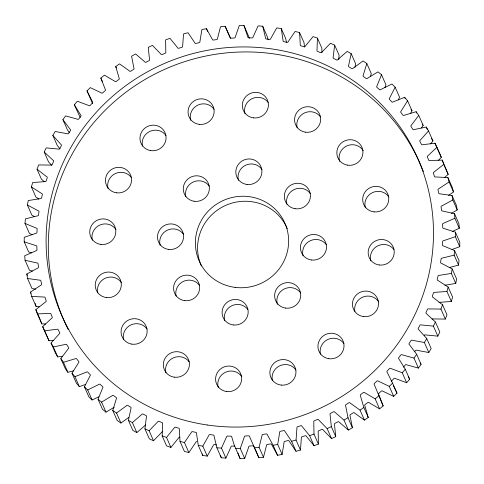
<?xml version="1.0" encoding="UTF-8"?>
<svg xmlns="http://www.w3.org/2000/svg" width="484" height="484" viewBox="0 0 484 484"><rect width="100%" height="100%" fill="white"/><g stroke="black" fill="none" stroke-linecap="round" stroke-linejoin="round"><path stroke-width="0.73" d="M31.412 252.914L28.61 251.849L24.2 241.849L24.242 237.305L36.01 233.288A0.92 0.895 -23.8 0 0 36.965 232.411L37.141 229.059A0.92 0.895 -23.8 0 0 36.282 228.127L24.98 223.396L25.422 218.865L37.486 215.864A0.92 0.895 -23.8 0 0 38.508 215.071L38.986 211.744A0.92 0.895 -23.8 0 0 38.212 210.74L27.394 205.047L28.235 200.564L40.493 198.597A0.92 0.895 -23.8 0 0 41.588 197.895L42.356 194.616A0.92 0.895 -23.8 0 0 41.678 193.546L31.424 186.945L32.658 182.541L45.024 181.627A0.92 0.895 -23.8 0 0 46.174 181.016L47.226 177.809A0.92 0.895 -23.8 0 0 46.652 176.684L37.038 169.218L38.66 164.929L51.038 165.074A0.92 0.895 -23.8 0 0 52.23 164.566L53.567 161.456A0.92 0.895 -23.8 0 0 53.089 160.283L44.195 152.006L46.186 147.868L58.485 149.072A0.92 0.895 -23.8 0 0 59.72 148.667L61.323 145.678A0.92 0.895 -23.8 0 0 60.954 144.468L52.841 135.447L55.194 131.485L67.312 133.741A0.92 0.895 -23.8 0 0 68.577 133.439L70.434 130.589A0.92 0.895 -23.8 0 0 70.174 129.355L62.914 119.657L65.6 115.906L77.452 119.191A0.92 0.895 -23.8 0 0 78.735 119.003L80.84 116.317A0.92 0.895 -23.8 0 0 80.689 115.059L74.33 104.762L77.337 101.247L88.832 105.542A0.92 0.895 -23.8 0 0 90.121 105.458L92.45 102.959A0.92 0.895 -23.8 0 0 92.414 101.694L87.005 90.871L90.308 87.622L101.356 92.892A0.92 0.895 -23.8 0 0 102.65 92.922L105.185 90.623A0.92 0.895 -23.8 0 0 105.264 89.358L100.841 78.093L104.417 75.135L114.932 81.336A0.92 0.895 -23.8 0 0 116.214 81.475L118.943 79.406A0.92 0.895 -23.8 0 0 119.131 78.142L115.743 66.526L119.554 63.876L129.464 70.966A0.92 0.895 -23.8 0 0 130.728 71.215L133.62 69.381A0.92 0.895 -23.8 0 0 133.923 68.141L131.581 56.253L135.611 53.936L144.831 61.861A0.92 0.895 -23.8 0 0 146.065 62.218L149.108 60.633A0.92 0.895 -23.8 0 0 149.514 59.423L148.243 47.359L152.454 45.393L160.924 54.087A0.92 0.895 -23.8 0 0 162.116 54.553L165.286 53.228A0.92 0.895 -23.8 0 0 165.8 52.054L165.607 39.906L169.969 38.303L177.616 47.704A0.92 0.895 -23.8 0 0 178.759 48.273L182.026 47.226A0.92 0.895 -23.8 0 0 182.643 46.095L183.527 33.959L188.01 32.724L194.78 42.767A0.92 0.895 -23.8 0 0 195.869 43.427L199.208 42.665A0.92 0.895 -23.8 0 0 199.922 41.588L201.882 29.548L206.45 28.707L212.288 39.307A0.92 0.895 -23.8 0 0 213.311 40.057L216.705 39.579A0.92 0.895 -23.8 0 0 217.504 38.569L220.522 26.723L225.139 26.269L230.003 37.347A0.92 0.895 -23.8 0 0 230.959 38.188L234.371 38A0.92 0.895 -23.8 0 0 235.26 37.056L239.314 25.495L243.942 25.44L249.448 38.188M452.104 249.448L459.758 246.695L455.347 236.694L455.39 232.151L443.683 228.412A0.92 0.895 -23.8 0 1 442.745 227.559L442.624 224.213A0.92 0.895 -23.8 0 1 443.501 223.257L454.893 218.254L454.524 213.734L442.515 211.018A0.92 0.895 -23.8 0 1 441.499 210.25L441.081 206.934A0.92 0.895 -23.8 0 1 441.874 205.912L452.794 199.959L452.032 195.494L439.799 193.824A0.92 0.895 -23.8 0 1 438.722 193.146L438.008 189.879A0.92 0.895 -23.8 0 1 438.704 188.796L449.079 181.948L447.918 177.574L435.564 176.956A0.92 0.895 -23.8 0 1 434.426 176.376L433.428 173.187A0.92 0.895 -23.8 0 1 434.027 172.056L443.767 164.354L442.225 160.101L429.84 160.543A0.92 0.895 -23.8 0 1 428.649 160.065L427.372 156.985A0.92 0.895 -23.8 0 1 427.868 155.8L436.907 147.311L434.989 143.216L422.665 144.716A0.92 0.895 -23.8 0 1 421.437 144.341L419.888 141.388A0.92 0.895 -23.8 0 1 420.275 140.172L428.546 130.952L426.265 127.05L414.104 129.591A0.92 0.895 -23.8 0 1 412.846 129.325L411.031 126.518A0.92 0.895 -23.8 0 1 411.315 125.271L418.745 115.404L416.125 111.713L404.213 115.283A0.92 0.895 -23.8 0 1 402.93 115.125L400.873 112.488A0.92 0.895 -23.8 0 1 401.042 111.229L407.582 100.775L404.642 97.332L393.069 101.9A0.92 0.895 -23.8 0 1 391.78 101.852L389.493 99.408A0.92 0.895 -23.8 0 1 389.547 98.137L395.15 87.187L391.901 84.016L380.763 89.546A0.92 0.895 -23.8 0 1 379.468 89.607L376.969 87.374A0.92 0.895 -23.8 0 1 376.915 86.11L381.525 74.736L378.01 71.862L367.38 78.317A0.92 0.895 -23.8 0 1 366.092 78.487L363.399 76.478A0.92 0.895 -23.8 0 1 363.236 75.226L366.83 63.525L363.06 60.966L353.024 68.292A0.92 0.895 -23.8 0 1 351.759 68.571L348.891 66.804A0.92 0.895 -23.8 0 1 348.613 65.57L351.166 53.627L347.173 51.407L337.814 59.55A0.92 0.895 -23.8 0 1 336.574 59.937L333.555 58.431A0.92 0.895 -23.8 0 1 333.167 57.227L334.65 45.133L330.475 43.264L321.854 52.163A0.92 0.895 -23.8 0 1 320.65 52.653L317.504 51.407A0.92 0.895 -23.8 0 1 317.014 50.245L317.413 38.091L313.081 36.59L305.265 46.18A0.92 0.895 -23.8 0 1 304.109 46.773L300.86 45.805A0.92 0.895 -23.8 0 1 300.268 44.685L299.59 32.567L295.131 31.448L288.186 41.648A0.92 0.895 -23.8 0 1 287.085 42.338L283.757 41.648A0.92 0.895 -23.8 0 1 283.061 40.595L281.307 28.598L276.757 27.866L270.731 38.605A0.92 0.895 -23.8 0 1 269.697 39.385L266.315 38.986A0.92 0.895 -23.8 0 1 265.528 37.994L262.715 26.215L258.105 25.876L253.047 37.068A0.92 0.895 -23.8 0 1 252.079 37.934L248.667 37.831A0.92 0.895 -23.8 0 1 247.796 36.911L243.942 25.44M459.758 246.695L459.8 242.151L455.39 232.151M253.997 446.653L258.861 457.731L263.478 457.277L266.496 445.431A0.92 0.895 -23.8 0 1 267.295 444.421L270.689 443.943A0.92 0.895 -23.8 0 1 271.712 444.693L277.55 455.293L282.118 454.452L284.078 442.412A0.92 0.895 -23.8 0 1 284.792 441.335L288.131 440.573A0.92 0.895 -23.8 0 1 289.22 441.233L295.99 451.276L300.473 450.041L301.357 437.905A0.92 0.895 -23.8 0 1 301.974 436.774L305.241 435.727A0.92 0.895 -23.8 0 1 306.384 436.296L314.031 445.697L318.393 444.094L313.983 434.087L313.789 421.945A0.92 0.895 -23.8 0 1 314.304 420.771L317.474 419.446A0.92 0.895 -23.8 0 1 318.666 419.912L327.136 428.606L331.546 438.607L335.757 436.641L334.486 424.577A0.92 0.895 -23.8 0 1 334.892 423.367L337.935 421.782A0.92 0.895 -23.8 0 1 339.169 422.139L348.389 430.064L352.419 427.747L350.077 415.859A0.92 0.895 -23.8 0 1 350.38 414.619L353.272 412.785A0.92 0.895 -23.8 0 1 354.536 413.034L364.446 420.124L368.257 417.474L364.869 405.858A0.92 0.895 -23.8 0 1 365.057 404.594L367.786 402.525A0.92 0.895 -23.8 0 1 369.068 402.664L379.583 408.865L383.159 405.907L378.736 394.641A0.92 0.895 -23.8 0 1 378.815 393.377L381.35 391.078A0.92 0.895 -23.8 0 1 382.644 391.108L393.692 396.378L396.995 393.129L393.244 385.373M318.393 444.094L318.2 431.946A0.92 0.895 -23.8 0 1 318.714 430.772L321.884 429.447A0.92 0.895 -23.8 0 1 323.076 429.913L331.546 438.607M162.442 431.468A0.92 0.895 -23.8 0 0 162.146 431.837L153.525 440.736L149.35 438.867L144.94 428.866L146.422 416.772A0.92 0.895 -23.8 0 0 146.035 415.568L143.016 414.062A0.92 0.895 -23.8 0 0 141.776 414.449L132.416 422.592L128.423 420.372L130.97 408.429A0.92 0.895 -23.8 0 0 130.692 407.195L127.83 405.429A0.92 0.895 -23.8 0 0 126.56 405.707L116.529 413.034L112.76 410.474L116.354 398.774A0.92 0.895 -23.8 0 0 116.19 397.521L113.498 395.513A0.92 0.895 -23.8 0 0 112.209 395.682L101.579 402.137L98.058 399.264L102.675 387.89A0.92 0.895 -23.8 0 0 102.62 386.625L100.121 384.387A0.92 0.895 -23.8 0 0 98.827 384.453L87.689 389.983L84.44 386.813L90.042 375.862A0.92 0.895 -23.8 0 0 90.097 374.592L87.81 372.148A0.92 0.895 -23.8 0 0 86.521 372.099L74.947 376.667L72.001 373.224L78.541 362.77A0.92 0.895 -23.8 0 0 78.717 361.512L76.66 358.874A0.92 0.895 -23.8 0 0 75.377 358.717L63.465 362.286L60.845 358.596L68.274 348.728A0.92 0.895 -23.8 0 0 68.559 347.482L66.744 344.675A0.92 0.895 -23.8 0 0 65.485 344.408L53.325 346.949L51.044 343.047L59.314 333.827A0.92 0.895 -23.8 0 0 59.701 332.611L58.153 329.658A0.92 0.895 -23.8 0 0 56.924 329.283L44.601 330.778L42.683 326.688L51.721 318.194A0.92 0.895 -23.8 0 0 52.218 317.014L50.941 313.934A0.92 0.895 -23.8 0 0 49.749 313.457L37.365 313.898L35.822 309.645L45.563 301.943A0.92 0.895 -23.8 0 0 46.161 300.806L45.163 297.624A0.92 0.895 -23.8 0 0 44.026 297.043L31.672 296.426L30.51 292.052L40.886 285.203A0.92 0.895 -23.8 0 0 41.582 284.114L40.868 280.853A0.92 0.895 -23.8 0 0 39.791 280.175L27.558 278.5L26.795 274.041L37.716 268.088A0.92 0.895 -23.8 0 0 38.508 267.065L38.091 263.75A0.92 0.895 -23.8 0 0 37.074 262.981L25.065 260.265L24.696 255.746L36.088 250.742A0.92 0.895 -23.8 0 0 36.965 249.786L36.844 246.441A0.92 0.895 -23.8 0 0 35.901 245.588L24.2 241.849M338.764 59.58L339.06 55.134L334.65 45.133M449.321 267.531L458.578 265.135L454.167 255.135L454.609 250.603L443.308 245.872A0.92 0.895 -23.8 0 1 442.443 244.94L442.624 241.589A0.92 0.895 -23.8 0 1 443.58 240.711L455.347 236.694M458.578 265.135L459.02 260.604L454.609 250.603M300.473 450.041L296.057 440.041L296.946 427.904A0.92 0.895 -23.8 0 1 297.563 426.773L300.83 425.726A0.92 0.895 -23.8 0 1 301.974 426.295L309.621 435.697L314.031 445.697M354.996 67.312L355.577 63.628L351.166 53.627M444.923 285.221L455.765 283.436L451.354 273.436L452.195 268.953L441.378 263.26A0.92 0.895 -23.8 0 1 440.603 262.255L441.075 258.928A0.92 0.895 -23.8 0 1 442.104 258.135L454.167 255.135M455.765 283.436L456.606 278.953L452.195 268.953M282.118 454.452L277.707 444.451L279.667 432.412A0.92 0.895 -23.8 0 1 280.375 431.335L283.721 430.572A0.92 0.895 -23.8 0 1 284.81 431.232L291.58 441.269L295.99 451.276M370.52 76.424L371.24 73.526L366.83 63.525M438.976 302.373L451.342 301.459L446.932 291.459L448.166 287.054L437.911 280.454A0.92 0.895 -23.8 0 1 437.233 279.383L438.002 276.104A0.92 0.895 -23.8 0 1 439.091 275.402L451.354 273.436M451.342 301.459L452.576 297.055L448.166 287.054M263.478 457.277L259.067 447.276L262.08 435.431A0.92 0.895 -23.8 0 1 262.885 434.42L266.279 433.942A0.92 0.895 -23.8 0 1 267.301 434.692L273.139 445.292L277.55 455.293M384.968 87.568L385.942 84.736L381.525 74.736M432.055 319.059A0.92 0.895 -23.8 0 1 432.962 318.926L445.341 319.071L440.93 309.07L442.551 304.781L432.938 297.315A0.92 0.895 -23.8 0 1 432.363 296.19L433.416 292.983A0.92 0.895 -23.8 0 1 434.565 292.372L446.932 291.459M445.341 319.071L446.962 314.781L442.551 304.781M196.915 441.662A0.92 0.895 -23.8 0 0 195.814 442.352L188.869 452.552L184.458 442.551L191.404 432.351A0.92 0.895 -23.8 0 1 192.505 431.661L195.832 432.345A0.92 0.895 -23.8 0 1 196.528 433.404L198.277 445.401L202.693 455.402L207.243 456.134L202.832 446.133L208.858 435.394A0.92 0.895 -23.8 0 1 209.893 434.614L213.275 435.013A0.92 0.895 -23.8 0 1 214.061 436.005L216.874 447.779L221.285 457.785L225.895 458.124L221.484 448.124L226.542 436.925A0.92 0.895 -23.8 0 1 227.51 436.066L230.922 436.169A0.92 0.895 -23.8 0 1 231.794 437.088L234.002 444.445L240.058 458.56L244.686 458.505L240.276 448.505L244.329 436.937A0.92 0.895 -23.8 0 1 245.219 435.999L248.631 435.812A0.92 0.895 -23.8 0 1 249.587 436.653L258.861 457.731M244.686 458.505L248.74 446.944A0.92 0.895 -23.8 0 1 249.629 446L253.041 445.812A0.92 0.895 -23.8 0 1 253.852 446.212M398.338 99.928L399.56 97.187L395.15 87.187M424.28 335.333A0.92 0.895 -23.8 0 1 425.515 334.928L437.814 336.132L433.404 326.131L435.394 321.993L426.501 313.717A0.92 0.895 -23.8 0 1 426.023 312.543L427.354 309.433A0.92 0.895 -23.8 0 1 428.552 308.925L440.93 309.07M437.814 336.132L439.805 331.994L435.394 321.993M225.895 458.124L230.953 446.932A0.92 0.895 -23.8 0 1 231.921 446.066L234.649 446.151M410.541 113.407L411.999 110.775L407.582 100.775M414.679 351.699L415.423 350.561A0.92 0.895 -23.8 0 1 416.688 350.259L428.806 352.515L424.395 342.515L426.743 338.552L418.636 329.531A0.92 0.895 -23.8 0 1 418.267 328.321L419.87 325.333A0.92 0.895 -23.8 0 1 421.104 324.927L433.404 326.131M428.806 352.515L431.159 348.553L426.743 338.552M207.243 456.134L213.269 445.395A0.92 0.895 -23.8 0 1 214.303 444.614L216.336 444.856M421.473 127.903L423.155 125.404L418.745 115.404M416.676 354.342L421.086 364.343L418.4 368.094L413.989 358.093L416.676 354.342L409.416 344.644A0.92 0.895 -23.8 0 1 409.155 343.41L411.013 340.561A0.92 0.895 -23.8 0 1 412.277 340.258L424.395 342.515M403.583 367.144L405.265 364.996A0.92 0.895 -23.8 0 1 406.548 364.809L418.4 368.094M430.585 143.893L432.956 140.953L428.546 130.952M405.259 369.238L409.67 379.238L406.663 382.753L402.252 372.753L405.259 369.238L398.901 358.94A0.92 0.895 -23.8 0 1 398.749 357.682L400.855 354.996A0.92 0.895 -23.8 0 1 402.137 354.808L413.989 358.093M179.891 437.227A0.92 0.895 -23.8 0 0 178.735 437.82L170.919 447.41L166.508 437.409L174.319 427.82A0.92 0.895 -23.8 0 1 175.48 427.227L178.729 428.195A0.92 0.895 -23.8 0 1 179.322 429.308L180 441.432L184.41 451.433L188.869 452.552M438.177 160.591L441.317 157.312L436.907 147.311M383.159 405.907L374.326 384.641A0.92 0.895 -23.8 0 1 374.404 383.376L376.939 381.077A0.92 0.895 -23.8 0 1 378.234 381.108L389.281 386.377L392.584 383.128L387.176 372.305A0.92 0.895 -23.8 0 1 387.139 371.04L389.469 368.536A0.92 0.895 -23.8 0 1 390.757 368.457L402.252 372.753M144.94 428.866L149.114 430.736L157.736 421.836A0.92 0.895 -23.8 0 1 158.94 421.346L162.086 422.592A0.92 0.895 -23.8 0 1 162.576 423.754L162.17 435.909L166.587 445.909L170.919 447.41M145.66 424.934L136.827 432.593L132.834 430.373L128.423 420.372M444.766 177.356L448.178 174.355L442.225 160.101M368.257 417.474L363.847 407.474L360.459 395.858A0.92 0.895 -23.8 0 1 360.647 394.593L363.375 392.524A0.92 0.895 -23.8 0 1 364.658 392.663L375.173 398.864L378.742 395.906M128.714 417.468L120.939 423.034L117.17 420.475L112.76 410.474M447.918 177.574L452.328 187.574L453.49 191.948L448.607 195.409M352.419 427.747L348.008 417.74L345.667 405.858A0.92 0.895 -23.8 0 1 345.969 404.618L348.861 402.785A0.92 0.895 -23.8 0 1 350.126 403.033L360.036 410.123L363.847 407.474M114.218 407.25L105.99 412.138L102.475 409.264L98.058 399.264M452.032 195.494L456.442 205.5L457.205 209.959L451.403 213.323M335.757 436.641L331.346 426.64L330.07 414.576A0.92 0.895 -23.8 0 1 330.481 413.366L333.524 411.781A0.92 0.895 -23.8 0 1 334.759 412.138L343.979 420.064L348.008 417.74M98.815 396.826L92.099 399.984L88.85 396.813L84.44 386.813M454.524 213.734L458.935 223.735L459.304 228.254L452.57 231.382M327.136 428.606L331.346 426.64M85.662 384.369L79.358 386.668L76.418 383.225L72.001 373.224M309.621 435.697L313.983 434.087M73.665 370.756L67.875 372.287L65.255 368.596L60.845 358.596M291.58 441.269L296.057 440.041M273.139 445.292L277.707 444.451M51.044 343.047L55.454 353.048L57.735 356.95L62.23 356.26M254.451 447.73L259.067 447.276M42.683 326.688L49.011 340.784L53.549 340.476M235.647 448.559L240.276 448.505M37.365 313.898L41.775 323.899L45.556 323.965M216.874 447.779L221.484 448.124M31.672 296.426L36.082 306.426L39.083 306.741M198.277 445.401L202.832 446.133M35.665 289.214L31.968 288.506L27.558 278.5M180 441.432L184.458 442.551M32.361 271.082L29.476 270.266L25.065 260.265M406.663 382.753L395.168 378.458A0.92 0.895 -23.8 0 0 393.879 378.542L391.55 381.041A0.92 0.895 -23.8 0 0 391.326 381.452M162.17 435.909L166.508 437.409M32.083 234.698L29.391 233.397L24.98 223.396M34.364 216.578L31.805 215.047L27.394 205.047M38.847 199.124L35.834 196.946L31.424 186.945M44.25 181.657L41.449 179.219L37.038 169.218M51.691 165.213L48.606 162.007L44.195 152.006M411.013 109.626L411.999 110.775M60.034 148.909L57.257 145.448L52.841 135.447M422.284 124.17L423.155 125.404M420.269 363.109L421.086 364.343M69.375 132.737L67.324 129.658L62.914 119.657M431.438 138.351L432.956 140.953M408.26 376.643L409.67 379.238M80.15 117.358L74.33 104.762M230.553 38.248L225.139 26.269M441.317 157.312L434.989 143.216M443.767 164.354L448.178 174.355M426.265 127.05L427.439 129.712M449.079 181.948L453.49 191.948M416.125 111.713L416.712 113.044M452.794 199.959L457.205 209.959M404.642 97.332L405.229 98.663M454.893 218.254L459.304 228.254M317.413 38.091L321.83 48.091L321.927 52.544M299.59 32.567L304 42.568L304.497 46.984M281.307 28.598L285.723 38.599L286.455 42.223M262.715 26.215L267.126 36.221L268.184 39.761M392.584 383.128L396.995 393.129M389.281 386.377L393.692 396.378M375.173 398.864L379.583 408.865M206.45 28.707L207.624 31.375M360.036 410.123L364.446 420.124M343.979 420.064L348.389 430.064M115.743 66.526L116.329 67.857M100.841 78.093L102.312 81.427M87.005 90.871L92.589 103.588M149.114 430.736L153.525 440.736M132.416 422.592L136.827 432.593M116.529 413.034L120.939 423.034M101.579 402.137L105.99 412.138M87.689 389.983L92.099 399.984M74.947 376.667L79.358 386.668M26.795 274.041L27.382 275.372M63.465 362.286L67.875 372.287M30.51 292.052L31.097 293.383M53.325 346.949L57.735 356.95M35.822 309.645L39.936 318.98M44.601 330.778L49.011 340.784M240.058 458.56L238.013 453.109M40.233 319.646L41.775 323.899M220.65 455.656L221.285 457.785M35.308 303.51L36.082 306.426M202.397 453.95L202.693 455.402M201.38 265.976A46.839 45.55 -23.8 0 1 226.088 205.21A46.839 45.55 -23.8 0 1 287.314 228.684M218.211 387.351A13.11 12.747 -23.8 0 1 225.586 372.226A13.11 12.747 -23.8 0 1 241.819 376.703M224.709 320.735A13.11 12.747 -23.8 0 1 231.739 305.791A13.11 12.747 -23.8 0 1 247.875 309.47M277.362 304.279A13.11 12.747 -23.8 0 1 284.277 288.954A13.11 12.747 -23.8 0 1 300.649 292.953M303.032 255.77A13.11 12.747 -23.8 0 1 310.062 240.832A13.11 12.747 -23.8 0 1 326.198 244.505M286.861 204.163A13.11 12.747 -23.8 0 1 294.363 189.438A13.11 12.747 -23.8 0 1 310.359 193.612M238.443 180.242A13.11 12.747 -23.8 0 1 245.842 165.129A13.11 12.747 -23.8 0 1 262.062 169.63M185.802 196.692A13.11 12.747 -23.8 0 1 193.304 181.966A13.11 12.747 -23.8 0 1 209.3 186.14M160.119 245.2A13.11 12.747 -23.8 0 1 167.518 230.088A13.11 12.747 -23.8 0 1 183.745 234.595M176.097 296.033A13.11 12.747 -23.8 0 1 183.593 281.307A13.11 12.747 -23.8 0 1 199.589 285.481M123.595 339.605A13.11 12.747 -23.8 0 1 131.067 324.867A13.11 12.747 -23.8 0 1 147.076 329.011M165.903 372.801A13.11 12.747 -23.8 0 1 173.145 357.954A13.11 12.747 -23.8 0 1 189.22 361.851M272.353 380.285A13.11 12.747 -23.8 0 1 280.061 365.662A13.11 12.747 -23.8 0 1 295.99 370.054M320.462 354.161A13.11 12.747 -23.8 0 1 327.934 339.423A13.11 12.747 -23.8 0 1 343.936 343.567M354.851 311.406A13.11 12.747 -23.8 0 1 363.018 297.019A13.11 12.747 -23.8 0 1 378.791 301.901M370.786 260.803A13.11 12.747 -23.8 0 1 377.792 245.848A13.11 12.747 -23.8 0 1 393.928 249.496M365.359 207.842A13.11 12.747 -23.8 0 1 372.499 192.614A13.11 12.747 -23.8 0 1 388.803 196.837M339.58 161.408A13.11 12.747 -23.8 0 1 346.846 145.902A13.11 12.747 -23.8 0 1 363.29 150.712M297.158 127.824A13.11 12.747 -23.8 0 1 304.394 112.984A13.11 12.747 -23.8 0 1 320.469 116.88M244.952 113.667A13.11 12.747 -23.8 0 1 251.958 98.718A13.11 12.747 -23.8 0 1 268.094 102.366M190.72 120.335A13.11 12.747 -23.8 0 1 197.853 105.107A13.11 12.747 -23.8 0 1 214.158 109.33M142.508 146.077A13.11 12.747 -23.8 0 1 149.98 131.339A13.11 12.747 -23.8 0 1 165.982 135.49M108.041 188.439A13.11 12.747 -23.8 0 1 115.283 173.593A13.11 12.747 -23.8 0 1 131.352 177.489M92.377 240.215A13.11 12.747 -23.8 0 1 99.752 225.09A13.11 12.747 -23.8 0 1 115.985 229.567M97.714 292.784A13.11 12.747 -23.8 0 1 105.421 278.155A13.11 12.747 -23.8 0 1 121.351 282.547M68.171 329.374A194.568 189.19 -23.8 0 1 165.171 69.115A194.568 189.19 -23.8 0 1 423.367 171.596M207.261 424.994A194.568 189.19 -23.8 0 0 421.425 167.289A194.568 189.19 -23.8 0 0 90.696 118.719A194.568 189.19 -23.8 0 0 207.261 424.994M235.115 287.387A46.839 45.55 -23.8 0 0 285.385 224.34A46.839 45.55 -23.8 0 0 205.5 214.267A46.839 45.55 -23.8 0 0 235.115 287.387M285.409 308.066A13.11 12.747 -23.8 0 0 299.941 290.775A13.11 12.747 -23.8 0 0 277.677 287.381A13.11 12.747 -23.8 0 0 285.409 308.066M311.599 259.999A13.11 12.747 -23.8 0 0 325.575 242.278A13.11 12.747 -23.8 0 0 303.202 239.574A13.11 12.747 -23.8 0 0 311.599 259.999M295.119 208.725A13.11 12.747 -23.8 0 0 309.645 191.434A13.11 12.747 -23.8 0 0 287.381 188.04A13.11 12.747 -23.8 0 0 295.119 208.725M247.003 184.464A13.11 12.747 -23.8 0 0 260.985 166.75A13.11 12.747 -23.8 0 0 238.606 164.046A13.11 12.747 -23.8 0 0 247.003 184.464M194.06 201.247A13.11 12.747 -23.8 0 0 208.592 183.962A13.11 12.747 -23.8 0 0 186.328 180.568A13.11 12.747 -23.8 0 0 194.06 201.247M168.68 249.429A13.11 12.747 -23.8 0 0 182.662 231.715A13.11 12.747 -23.8 0 0 160.283 229.005A13.11 12.747 -23.8 0 0 168.68 249.429M184.356 300.594A13.11 12.747 -23.8 0 0 198.882 283.303A13.11 12.747 -23.8 0 0 176.618 279.909A13.11 12.747 -23.8 0 0 184.356 300.594M233.276 324.958A13.11 12.747 -23.8 0 0 247.251 307.243A13.11 12.747 -23.8 0 0 224.878 304.539A13.11 12.747 -23.8 0 0 233.276 324.958M328.733 358.698A13.11 12.747 -23.8 0 0 343.235 341.389A13.11 12.747 -23.8 0 0 320.965 338.032A13.11 12.747 -23.8 0 0 328.733 358.698M363.448 316.566A13.11 12.747 -23.8 0 0 377.677 299.039A13.11 12.747 -23.8 0 0 355.347 296.026A13.11 12.747 -23.8 0 0 363.448 316.566M379.365 265.008A13.11 12.747 -23.8 0 0 393.317 247.27A13.11 12.747 -23.8 0 0 370.932 244.601A13.11 12.747 -23.8 0 0 379.365 265.008M374.09 211.883A13.11 12.747 -23.8 0 0 387.757 193.933A13.11 12.747 -23.8 0 0 365.329 191.616A13.11 12.747 -23.8 0 0 374.09 211.883M347.645 165.177A13.11 12.747 -23.8 0 0 362.147 147.868A13.11 12.747 -23.8 0 0 339.877 144.504A13.11 12.747 -23.8 0 0 347.645 165.177M305.586 132.205A13.11 12.747 -23.8 0 0 319.809 114.678A13.11 12.747 -23.8 0 0 297.478 111.665A13.11 12.747 -23.8 0 0 305.586 132.205M253.537 117.872A13.11 12.747 -23.8 0 0 267.483 100.134A13.11 12.747 -23.8 0 0 245.098 97.465A13.11 12.747 -23.8 0 0 253.537 117.872M199.45 124.376A13.11 12.747 -23.8 0 0 213.117 106.426A13.11 12.747 -23.8 0 0 190.684 104.108A13.11 12.747 -23.8 0 0 199.45 124.376M150.778 150.621A13.11 12.747 -23.8 0 0 165.28 133.312A13.11 12.747 -23.8 0 0 143.01 129.948A13.11 12.747 -23.8 0 0 150.778 150.621M116.469 192.813A13.11 12.747 -23.8 0 0 130.692 175.287A13.11 12.747 -23.8 0 0 108.368 172.274A13.11 12.747 -23.8 0 0 116.469 192.813M100.956 244.42A13.11 12.747 -23.8 0 0 114.908 226.681A13.11 12.747 -23.8 0 0 92.523 224.013A13.11 12.747 -23.8 0 0 100.956 244.42M106.637 297.593A13.11 12.747 -23.8 0 0 120.304 279.649A13.11 12.747 -23.8 0 0 97.877 277.326A13.11 12.747 -23.8 0 0 106.637 297.593M131.872 344.142A13.11 12.747 -23.8 0 0 146.368 326.833A13.11 12.747 -23.8 0 0 124.098 323.475A13.11 12.747 -23.8 0 0 131.872 344.142M174.331 377.175A13.11 12.747 -23.8 0 0 188.56 359.648A13.11 12.747 -23.8 0 0 166.23 356.635A13.11 12.747 -23.8 0 0 174.331 377.175M226.79 391.556A13.11 12.747 -23.8 0 0 240.736 373.817A13.11 12.747 -23.8 0 0 218.357 371.149A13.11 12.747 -23.8 0 0 226.79 391.556M281.283 385.101A13.11 12.747 -23.8 0 0 294.95 367.156A13.11 12.747 -23.8 0 0 272.522 364.833A13.11 12.747 -23.8 0 0 281.283 385.101"/></g></svg>
